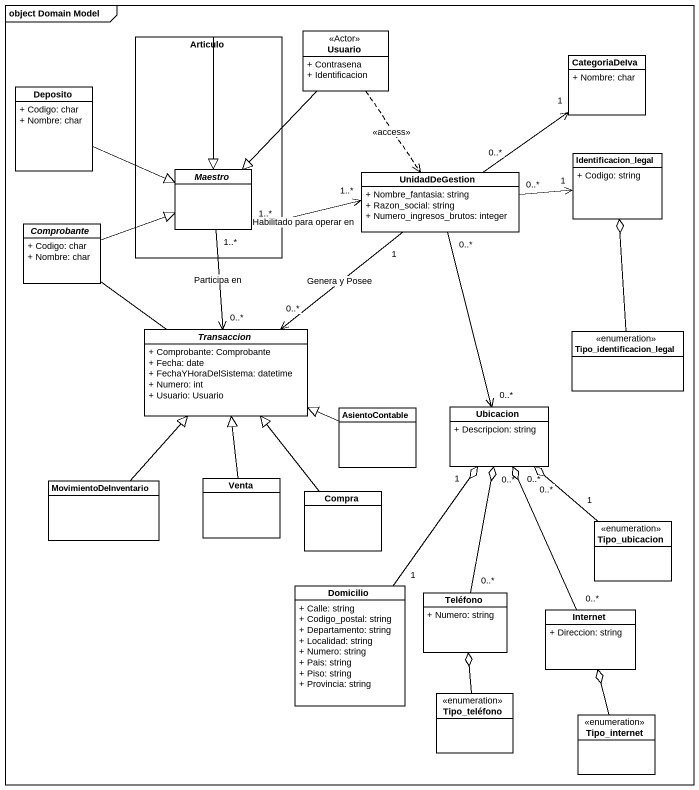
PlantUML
@startuml
mainframe object Domain Model
hide circle
hide empty members
skinparam classAttributeIconSize 0
rectangle Articulo {
  abstract class Maestro
}
class Usuario <<Actor>> {
  + Contrasena
  + Identificacion
}
class CategoriaDeIva {
  + Nombre: char
}
class Deposito {
  + Codigo: char
  + Nombre: char
}
class Identificacion_legal {
  + Codigo: string
}
class UnidadDeGestion {
  + Nombre_fantasia: string
  + Razon_social: string
  + Numero_ingresos_brutos: integer
}
abstract class Comprobante {
  + Codigo: char
  + Nombre: char
}
abstract class Transaccion {
  + Comprobante: Comprobante
  + Fecha: date
  + FechaYHoraDelSistema: datetime
  + Numero: int
  + Usuario: Usuario
}
enum Tipo_identificacion_legal
class AsientoContable
class Ubicacion {
  + Descripcion: string
}
class MovimientoDeInventario
class Venta
class Compra
enum Tipo_ubicacion
class Domicilio {
  + Calle: string
  + Codigo_postal: string
  + Departamento: string
  + Localidad: string
  + Numero: string
  + Pais: string
  + Piso: string
  + Provincia: string
}
class Teléfono {
  + Numero: string
}
class Internet {
  + Direccion: string
}
enum Tipo_teléfono
enum Tipo_internet
Articulo --|> Maestro
Usuario --|> Maestro
Usuario ..> UnidadDeGestion : <<access>>
CategoriaDeIva "1" <-- "0..*" UnidadDeGestion
Deposito -right-|> Maestro
Identificacion_legal "1" <-left- "0..*" UnidadDeGestion
Maestro "1..*" -right-> "1..*" UnidadDeGestion : Habilitado para operar en
Maestro "1..*" --> "0..*" Transaccion : Participa en
UnidadDeGestion "1" --> "0..*" Transaccion : Genera y Posee
Comprobante -right-|> Maestro
Transaccion -up- Comprobante
Tipo_identificacion_legal -up-o Identificacion_legal
AsientoContable -left-|> Transaccion
Ubicacion "0..*" <-up- "0..*" UnidadDeGestion
MovimientoDeInventario -up-|> Transaccion
Venta -up-|> Transaccion
Compra -up-|> Transaccion
Tipo_ubicacion "1" -up-o "0..*" Ubicacion
Domicilio "1" -up-o "1" Ubicacion
Teléfono "0..*" -up-o "0..*" Ubicacion
Internet "0..*" -up-o "0..*" Ubicacion
Tipo_teléfono -up-o Teléfono
Tipo_internet -up-o Internet
@enduml
